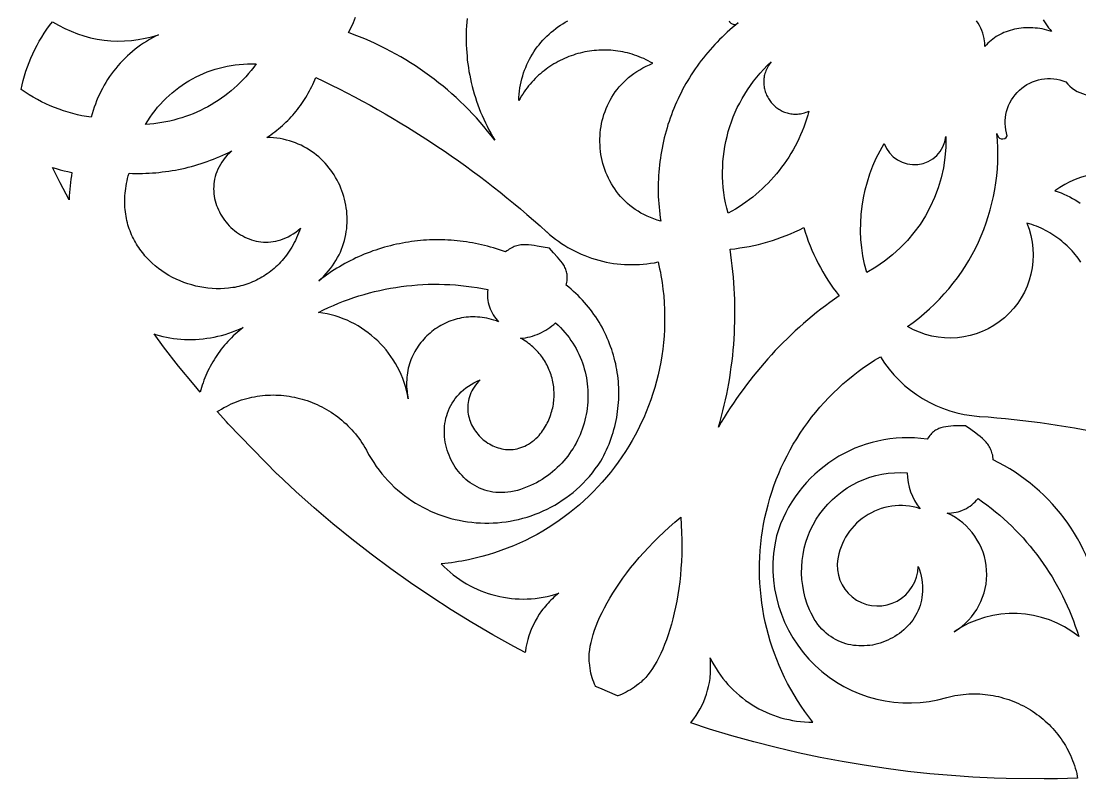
# Model space of a CAD drawing. Extents: x -660 to 660, y -460 to 460.
# Drawn here: x -334 to -203.8, y -135 to -41.8 of the extents above; entities that cross this region are included whole.
import ezdxf

# ---------------------------------------------------------------- set-up
doc = ezdxf.new("R2010")
doc.units = 0
doc.layers.add('LAYER_1', color=18, linetype='CONTINUOUS')

msp = doc.modelspace()

# ---------------------------------------------------------------- linework, layer by layer
at = {"layer": 'LAYER_1'}
for points in [[(-279.21, -41.46), (-279.25, -41.93), (-279.28, -42.39), (-279.31, -42.86), (-279.32, -43.32), (-279.32, -43.79), (-279.32, -44.25), (-279.31, -44.72), (-279.29, -45.19), (-279.25, -45.65), (-279.21, -46.12), (-279.17, -46.59), (-279.11, -47.05), (-279.04, -47.51), (-278.97, -47.98), (-278.88, -48.44), (-278.79, -48.9), (-278.69, -49.36), (-278.57, -49.82), (-278.45, -50.28), (-278.32, -50.73), (-278.18, -51.18), (-278.04, -51.64), (-277.88, -52.09), (-277.71, -52.53), (-277.54, -52.98), (-277.35, -53.42), (-277.16, -53.86), (-276.95, -54.3), (-276.74, -54.73), (-276.52, -55.16), (-276.29, -55.59), (-276.05, -56.01), (-275.8, -56.44), (-276.23, -55.87), (-276.68, -55.32), (-277.13, -54.77), (-277.59, -54.23), (-278.06, -53.7), (-278.55, -53.18), (-279.03, -52.67), (-279.53, -52.17), (-280.04, -51.68), (-280.56, -51.2), (-281.08, -50.73), (-281.61, -50.26), (-282.15, -49.81), (-282.7, -49.37), (-283.26, -48.94), (-283.82, -48.51), (-284.39, -48.1), (-284.97, -47.7), (-285.56, -47.31), (-286.15, -46.92), (-286.75, -46.55), (-287.35, -46.19), (-287.97, -45.85), (-288.59, -45.51), (-289.21, -45.18), (-289.85, -44.86), (-290.49, -44.56), (-291.13, -44.27), (-291.78, -43.98), (-292.44, -43.71), (-293.1, -43.46), (-293.77, -43.21), (-293.47, -42.59), (-293.19, -41.96), (-292.91, -41.32)], [(-208.33, -41.64), (-208.18, -41.88), (-208.02, -42.12), (-207.86, -42.36), (-207.68, -42.6), (-207.5, -42.83), (-207.31, -43.07), (-207.6, -42.98), (-207.89, -42.89), (-208.18, -42.82), (-208.47, -42.76), (-208.76, -42.71), (-209.05, -42.67), (-209.34, -42.64), (-209.63, -42.61), (-209.91, -42.6), (-210.2, -42.6), (-210.48, -42.61), (-210.77, -42.63), (-211.05, -42.65), (-211.32, -42.69), (-211.6, -42.74), (-211.87, -42.79), (-212.13, -42.86), (-212.4, -42.93), (-212.66, -43.01), (-212.91, -43.11), (-213.16, -43.21), (-213.4, -43.32), (-213.64, -43.44), (-213.88, -43.57), (-214.11, -43.7), (-214.33, -43.85), (-214.54, -44), (-214.75, -44.17), (-214.95, -44.34), (-215.15, -44.52), (-215.33, -44.71), (-215.51, -44.91), (-215.51, -44.74), (-215.51, -44.57), (-215.53, -44.41), (-215.54, -44.24), (-215.59, -43.92), (-215.67, -43.59), (-215.76, -43.28), (-215.88, -42.96), (-216.01, -42.65), (-216.17, -42.35), (-216.34, -42.05), (-216.53, -41.76)], [(-246.95, -41.76), (-246.91, -41.86), (-246.84, -41.95), (-246.77, -42.03), (-246.69, -42.09), (-246.59, -42.14), (-246.49, -42.18), (-246.39, -42.2), (-246.28, -42.2), (-246.17, -42.19), (-246.07, -42.15), (-245.96, -42.1), (-245.86, -42.02), (-246.2, -42.3), (-246.54, -42.58), (-246.87, -42.86), (-247.2, -43.15), (-247.51, -43.45), (-247.83, -43.75), (-248.14, -44.05), (-248.44, -44.36), (-248.74, -44.67), (-249.03, -44.99), (-249.31, -45.31), (-249.59, -45.64), (-249.87, -45.97), (-250.13, -46.3), (-250.4, -46.64), (-250.65, -46.98), (-250.9, -47.33), (-251.15, -47.68), (-251.38, -48.03), (-251.62, -48.39), (-251.84, -48.75), (-252.06, -49.11), (-252.28, -49.48), (-252.48, -49.85), (-252.69, -50.22), (-252.88, -50.6), (-253.07, -50.98), (-253.25, -51.36), (-253.43, -51.75), (-253.6, -52.14), (-253.76, -52.53), (-253.92, -52.92), (-254.07, -53.32), (-254.22, -53.72), (-254.35, -54.12), (-254.49, -54.52), (-254.61, -54.93), (-254.73, -55.33), (-254.84, -55.74), (-254.95, -56.16), (-255.04, -56.57), (-255.14, -56.98), (-255.22, -57.4), (-255.3, -57.82), (-255.37, -58.24), (-255.43, -58.66), (-255.49, -59.08), (-255.54, -59.51), (-255.58, -59.93), (-255.62, -60.36), (-255.65, -60.79), (-255.67, -61.22), (-255.69, -61.65), (-255.7, -62.08), (-255.7, -62.51), (-255.69, -62.94), (-255.68, -63.37), (-255.66, -63.8), (-255.63, -64.24), (-255.59, -64.67), (-255.55, -65.1), (-255.5, -65.54), (-255.44, -65.97), (-255.38, -66.4), (-255.82, -66.27), (-256.24, -66.12), (-256.65, -65.96), (-257.05, -65.79), (-257.44, -65.6), (-257.81, -65.4), (-258.17, -65.18), (-258.51, -64.95), (-258.85, -64.72), (-259.17, -64.47), (-259.47, -64.21), (-259.77, -63.93), (-260.05, -63.65), (-260.32, -63.36), (-260.57, -63.06), (-260.81, -62.76), (-261.04, -62.44), (-261.25, -62.12), (-261.45, -61.79), (-261.64, -61.45), (-261.82, -61.1), (-261.98, -60.76), (-262.13, -60.4), (-262.26, -60.04), (-262.38, -59.68), (-262.49, -59.31), (-262.58, -58.94), (-262.66, -58.56), (-262.73, -58.19), (-262.78, -57.81), (-262.82, -57.43), (-262.85, -57.05), (-262.86, -56.66), (-262.86, -56.28), (-262.85, -55.9), (-262.82, -55.52), (-262.77, -55.14), (-262.72, -54.76), (-262.65, -54.38), (-262.57, -54.01), (-262.47, -53.64), (-262.36, -53.27), (-262.23, -52.91), (-262.09, -52.55), (-261.94, -52.19), (-261.77, -51.84), (-261.59, -51.5), (-261.4, -51.16), (-261.19, -50.83), (-260.97, -50.51), (-260.73, -50.19), (-260.48, -49.88), (-260.21, -49.59), (-259.93, -49.29), (-259.64, -49.01), (-259.33, -48.74), (-259.01, -48.48), (-258.67, -48.23), (-258.32, -47.99), (-257.96, -47.77), (-257.58, -47.55), (-257.19, -47.35), (-256.78, -47.16), (-256.36, -46.98), (-256.63, -46.83), (-256.91, -46.68), (-257.19, -46.54), (-257.47, -46.41), (-257.75, -46.29), (-258.03, -46.17), (-258.32, -46.06), (-258.6, -45.96), (-258.89, -45.87), (-259.18, -45.79), (-259.47, -45.71), (-259.76, -45.64), (-260.05, -45.58), (-260.35, -45.52), (-260.64, -45.48), (-260.93, -45.44), (-261.23, -45.41), (-261.52, -45.38), (-261.81, -45.36), (-262.11, -45.35), (-262.4, -45.35), (-262.69, -45.36), (-262.99, -45.37), (-263.28, -45.39), (-263.57, -45.41), (-263.86, -45.45), (-264.15, -45.49), (-264.43, -45.53), (-264.72, -45.59), (-265.01, -45.65), (-265.29, -45.72), (-265.57, -45.79), (-265.85, -45.87), (-266.13, -45.96), (-266.4, -46.05), (-266.68, -46.16), (-266.95, -46.26), (-267.22, -46.38), (-267.48, -46.5), (-267.74, -46.63), (-268, -46.76), (-268.26, -46.91), (-268.51, -47.05), (-268.76, -47.21), (-269.01, -47.37), (-269.25, -47.53), (-269.49, -47.71), (-269.72, -47.89), (-269.96, -48.07), (-270.18, -48.26), (-270.4, -48.46), (-270.62, -48.66), (-270.84, -48.87), (-271.04, -49.09), (-271.25, -49.31), (-271.45, -49.54), (-271.64, -49.77), (-271.83, -50.01), (-272.01, -50.26), (-272.19, -50.51), (-272.36, -50.77), (-272.53, -51.03), (-272.69, -51.3), (-272.84, -51.57), (-272.82, -51.17), (-272.79, -50.78), (-272.75, -50.39), (-272.7, -50.01), (-272.63, -49.63), (-272.55, -49.26), (-272.46, -48.89), (-272.36, -48.53), (-272.25, -48.17), (-272.12, -47.82), (-271.99, -47.48), (-271.85, -47.14), (-271.69, -46.81), (-271.52, -46.49), (-271.35, -46.17), (-271.17, -45.86), (-270.97, -45.56), (-270.77, -45.26), (-270.56, -44.97), (-270.34, -44.69), (-270.11, -44.41), (-269.87, -44.14), (-269.63, -43.88), (-269.38, -43.63), (-269.12, -43.39), (-268.85, -43.15), (-268.58, -42.93), (-268.3, -42.71), (-268.02, -42.5), (-267.72, -42.3), (-267.43, -42.11), (-267.12, -41.92), (-266.81, -41.75)]]:
    msp.add_lwpolyline(points, dxfattribs=at)
for points in [[(-330.19, -41.86, 0.224974), (-317.15, -43.46), (-317.54, -43.65), (-317.91, -43.85), (-318.28, -44.06), (-318.65, -44.28), (-319.01, -44.51), (-319.36, -44.75), (-319.7, -45), (-320.03, -45.25), (-320.36, -45.52), (-320.68, -45.8), (-320.99, -46.08), (-321.29, -46.37), (-321.59, -46.67), (-321.88, -46.98), (-322.15, -47.29), (-322.42, -47.61), (-322.68, -47.94), (-322.94, -48.28), (-323.18, -48.62), (-323.41, -48.97), (-323.63, -49.33), (-323.85, -49.69), (-324.05, -50.06), (-324.24, -50.43), (-324.43, -50.81), (-324.6, -51.2), (-324.77, -51.59), (-324.92, -51.99), (-325.06, -52.39), (-325.19, -52.8), (-325.31, -53.21), (-325.42, -53.62), (-326, -53.53), (-326.57, -53.43), (-327.14, -53.3), (-327.71, -53.16), (-328.27, -53), (-328.83, -52.83), (-329.38, -52.63), (-329.93, -52.43), (-330.47, -52.2), (-331.01, -51.96), (-331.54, -51.71), (-332.06, -51.44), (-332.57, -51.15), (-333.07, -50.85), (-333.56, -50.54), (-334.05, -50.21, -0.118726)], [(-220.3, -56, -0.281952), (-230.05, -72.71, -0.207503), (-227.88, -56.84, 0.794747)], [(-237.62, -67.76), (-237.43, -68.32), (-237.23, -68.88), (-237.01, -69.43), (-236.78, -69.98), (-236.53, -70.52), (-236.28, -71.06), (-236.01, -71.59), (-235.73, -72.11), (-235.44, -72.63), (-235.14, -73.14), (-234.82, -73.64), (-234.5, -74.14), (-234.16, -74.63), (-233.81, -75.11), (-233.45, -75.58, 0.11065), (-248.28, -91.73), (-248.09, -91.06), (-247.91, -90.39), (-247.73, -89.72), (-247.57, -89.05), (-247.42, -88.38), (-247.27, -87.7), (-247.14, -87.03), (-247.02, -86.35), (-246.9, -85.67), (-246.79, -84.98), (-246.7, -84.3), (-246.61, -83.62), (-246.53, -82.93), (-246.47, -82.25), (-246.41, -81.56), (-246.36, -80.87), (-246.32, -80.18), (-246.29, -79.49), (-246.27, -78.8), (-246.26, -78.11), (-246.26, -77.42), (-246.26, -76.73), (-246.28, -76.04), (-246.31, -75.35), (-246.34, -74.67), (-246.39, -73.98), (-246.44, -73.29), (-246.51, -72.6), (-246.58, -71.91), (-246.66, -71.22), (-246.75, -70.54), (-246.85, -69.85), (-246.26, -69.79), (-245.67, -69.7), (-245.09, -69.61), (-244.51, -69.5), (-243.92, -69.38), (-243.35, -69.25), (-242.77, -69.1), (-242.2, -68.94), (-241.64, -68.76), (-241.08, -68.58), (-240.52, -68.38), (-239.96, -68.17), (-239.42, -67.94), (-238.87, -67.7), (-238.33, -67.45), (-237.8, -67.19)], [(-237.07, -114.23, -0.562024), (-225.07, -97.35, 0.166667), (-223.48, -101.77, 0.487168), (-233.67, -108.63, 1), (-223.71, -108.88), (-223.57, -109.29), (-223.45, -109.69), (-223.35, -110.09), (-223.27, -110.48), (-223.22, -110.86), (-223.19, -111.24), (-223.17, -111.61), (-223.18, -111.97), (-223.21, -112.33), (-223.25, -112.68), (-223.31, -113.02), (-223.39, -113.36), (-223.49, -113.68), (-223.6, -114), (-223.73, -114.31), (-223.88, -114.62), (-224.04, -114.91), (-224.21, -115.19), (-224.39, -115.47), (-224.59, -115.73), (-224.8, -115.99), (-225.03, -116.23), (-225.26, -116.47), (-225.5, -116.69), (-225.76, -116.91), (-226.02, -117.11), (-226.29, -117.3), (-226.57, -117.48), (-226.86, -117.65), (-227.15, -117.8), (-227.45, -117.95), (-227.76, -118.08), (-228.07, -118.2), (-228.38, -118.3), (-228.7, -118.39), (-229.03, -118.47), (-229.35, -118.54), (-229.68, -118.59), (-230.01, -118.62), (-230.34, -118.65), (-230.67, -118.65), (-231, -118.65), (-231.33, -118.62), (-231.66, -118.59), (-231.99, -118.53), (-232.31, -118.46), (-232.63, -118.38), (-232.95, -118.28), (-233.27, -118.16), (-233.57, -118.02), (-233.88, -117.87), (-234.18, -117.7), (-234.47, -117.51), (-234.75, -117.31), (-235.03, -117.09), (-235.29, -116.85), (-235.55, -116.59), (-235.8, -116.31), (-236.04, -116.01), (-236.27, -115.69), (-236.49, -115.36), (-236.69, -115), (-236.89, -114.62)], [(-215.8, -100.91), (-215.26, -101.31), (-214.73, -101.72), (-214.21, -102.15), (-213.69, -102.58), (-213.19, -103.02), (-212.7, -103.47), (-212.21, -103.93), (-211.74, -104.4), (-211.28, -104.88), (-210.82, -105.37), (-210.38, -105.87), (-209.95, -106.38), (-209.53, -106.9), (-209.12, -107.42), (-208.72, -107.96), (-208.34, -108.5), (-207.96, -109.05), (-207.6, -109.61), (-207.24, -110.17), (-206.9, -110.75), (-206.57, -111.33), (-206.26, -111.91), (-205.95, -112.51), (-205.66, -113.11), (-205.38, -113.72), (-205.11, -114.33), (-204.86, -114.95), (-204.62, -115.58), (-204.39, -116.21), (-204.17, -116.85), (-203.97, -117.49, 0.329739), (-219.29, -116.9, 0.606751), (-220.15, -102.32), (-219.88, -102.31), (-219.6, -102.29), (-219.33, -102.25), (-219.06, -102.2), (-218.8, -102.14), (-218.54, -102.06), (-218.28, -101.96), (-218.04, -101.85), (-217.79, -101.73), (-217.56, -101.59), (-217.33, -101.45), (-217.12, -101.28), (-216.91, -101.11), (-216.71, -100.93), (-216.53, -100.73), (-216.35, -100.52)]]:
    msp.add_lwpolyline(points, format="xyb", close=True, dxfattribs=at)
for points in [[(-203.71, -71.45), (-203.87, -71.21), (-204.04, -70.97), (-204.22, -70.74), (-204.4, -70.51), (-204.59, -70.29), (-204.78, -70.07), (-204.98, -69.86), (-205.19, -69.65), (-205.4, -69.44), (-205.62, -69.24), (-205.84, -69.05), (-206.06, -68.86), (-206.29, -68.67), (-206.53, -68.49), (-206.77, -68.32), (-207.02, -68.15), (-207.27, -67.99), (-207.53, -67.84), (-207.79, -67.69), (-208.06, -67.54), (-208.33, -67.4), (-208.6, -67.27), (-208.88, -67.15), (-209.16, -67.03), (-209.45, -66.92), (-209.75, -66.82), (-210.04, -66.72), (-210.34, -66.63, -0.719328), (-225.03, -79.36, 0.270929), (-214.03, -55.62, 0.777705), (-212.76, -55.92, -0.636132), (-205.54, -49.26, 0.862472), (-198.46, -45.49, -0.153049)], [(-189.6, -70.02, 0.578149), (-206.89, -62.66), (-206.51, -62.79), (-206.14, -62.93), (-205.78, -63.08), (-205.42, -63.24), (-205.08, -63.41), (-204.74, -63.6), (-204.41, -63.79), (-204.09, -63.99), (-203.78, -64.2)], [(-201.13, -114.8, 0.260478), (-214.48, -95.78), (-214.5, -95.58), (-214.52, -95.39), (-214.55, -95.2), (-214.6, -95.03), (-214.64, -94.86), (-214.7, -94.69), (-214.76, -94.54), (-214.83, -94.39), (-214.9, -94.24), (-214.98, -94.1), (-215.07, -93.96), (-215.16, -93.83), (-215.26, -93.71), (-215.36, -93.58), (-215.58, -93.35), (-215.82, -93.12), (-216.08, -92.9), (-216.36, -92.69), (-216.64, -92.47), (-217.25, -92.04), (-217.89, -91.57), (-218.65, -91.58), (-219.01, -91.58), (-219.36, -91.59), (-219.69, -91.61), (-220.01, -91.64), (-220.32, -91.68), (-220.62, -91.74), (-220.76, -91.77), (-220.91, -91.82), (-221.05, -91.87), (-221.18, -91.92), (-221.31, -91.98), (-221.45, -92.05), (-221.57, -92.13), (-221.7, -92.21), (-221.82, -92.31), (-221.94, -92.41), (-222.06, -92.52), (-222.17, -92.64), (-222.29, -92.77), (-222.4, -92.91), (-222.5, -93.06), (-222.61, -93.22, 0.373134), (-241.14, -105.12, 0.574165), (-220.21, -125), (-219.87, -124.91), (-219.53, -124.83), (-219.19, -124.77), (-218.85, -124.71), (-218.51, -124.66), (-218.17, -124.62), (-217.83, -124.59), (-217.49, -124.56), (-217.15, -124.55), (-216.82, -124.55), (-216.48, -124.55), (-216.15, -124.56), (-215.81, -124.59), (-215.48, -124.62), (-215.15, -124.65), (-214.82, -124.7), (-214.49, -124.76), (-214.17, -124.82), (-213.85, -124.89), (-213.53, -124.97), (-213.21, -125.06), (-212.89, -125.15), (-212.58, -125.26), (-212.27, -125.37), (-211.97, -125.49), (-211.66, -125.61), (-211.36, -125.75), (-211.07, -125.89), (-210.78, -126.03), (-210.49, -126.19), (-210.2, -126.35), (-209.92, -126.52), (-209.65, -126.69), (-209.38, -126.88), (-209.11, -127.07), (-208.85, -127.26), (-208.59, -127.46), (-208.34, -127.67), (-208.09, -127.89), (-207.85, -128.11), (-207.62, -128.33), (-207.39, -128.57), (-207.16, -128.81), (-206.94, -129.05), (-206.73, -129.3), (-206.53, -129.56), (-206.33, -129.82), (-206.14, -130.09), (-205.95, -130.36), (-205.77, -130.64), (-205.6, -130.92), (-205.43, -131.21), (-205.28, -131.5), (-205.13, -131.8), (-204.98, -132.11), (-204.85, -132.41), (-204.72, -132.73), (-204.61, -133.05), (-204.5, -133.37), (-204.39, -133.69), (-204.3, -134.03), (-204.22, -134.36), (-204.14, -134.7), (-204.1, -134.91), (-206.57, -134.99), (-208.2, -135), (-212.88, -134.95), (-214.36, -134.91), (-216.99, -134.78), (-219.63, -134.6), (-222.29, -134.37), (-224.97, -134.08), (-227.65, -133.74), (-230.35, -133.34), (-233.05, -132.88), (-235.76, -132.36), (-238.48, -131.79), (-241.2, -131.15), (-243.93, -130.46), (-246.65, -129.7), (-249.37, -128.88), (-251.69, -128.13), (-251.59, -128.01), (-251.29, -127.62), (-251.02, -127.22), (-250.76, -126.81), (-250.52, -126.38), (-250.3, -125.95), (-250.09, -125.5), (-249.91, -125.04), (-249.75, -124.58), (-249.61, -124.11), (-249.49, -123.63), (-249.4, -123.14), (-249.36, -122.89), (-249.32, -122.64), (-249.29, -122.4), (-249.27, -122.14), (-249.25, -121.89), (-249.24, -121.64), (-249.24, -121.39), (-249.24, -121.13), (-249.25, -120.87), (-249.26, -120.62), (-249.28, -120.36), (-249.3, -120.1), (-249.08, -120.55), (-248.84, -120.99), (-248.58, -121.42), (-248.31, -121.84), (-248.03, -122.24), (-247.74, -122.64), (-247.43, -123.02), (-247.11, -123.39), (-246.77, -123.75), (-246.43, -124.09), (-246.07, -124.43), (-245.71, -124.75), (-245.33, -125.05), (-244.94, -125.35), (-244.54, -125.63), (-244.14, -125.89), (-243.72, -126.14), (-243.3, -126.38), (-242.87, -126.6), (-242.42, -126.81), (-241.98, -127), (-241.52, -127.18), (-241.06, -127.34), (-240.59, -127.48), (-240.12, -127.61), (-239.64, -127.72), (-239.16, -127.82), (-238.67, -127.9), (-238.18, -127.96), (-237.68, -128), (-237.18, -128.03), (-236.68, -128.03, -0.453995), (-228.37, -83.08, 0.240725), (-216.2, -90.41), (-216.19, -90.41, -0.074077), (-182.84, -97.77)]]:
    msp.add_lwpolyline(points, format="xyb", dxfattribs=at)
for points in [[(-241.92, -46.96), (-242.03, -47.12), (-242.13, -47.27), (-242.22, -47.43), (-242.3, -47.58), (-242.38, -47.74), (-242.45, -47.9), (-242.51, -48.06), (-242.56, -48.22), (-242.6, -48.38), (-242.64, -48.54), (-242.67, -48.71), (-242.69, -48.87), (-242.71, -49.03), (-242.71, -49.19), (-242.71, -49.35), (-242.71, -49.51), (-242.69, -49.67), (-242.67, -49.82), (-242.65, -49.98), (-242.61, -50.13), (-242.58, -50.29), (-242.53, -50.44), (-242.48, -50.59), (-242.42, -50.73), (-242.36, -50.88), (-242.29, -51.02), (-242.22, -51.16), (-242.14, -51.29), (-242.06, -51.43), (-241.97, -51.55), (-241.88, -51.68), (-241.78, -51.8), (-241.68, -51.92), (-241.57, -52.04), (-241.46, -52.15), (-241.35, -52.25), (-241.23, -52.36), (-241.1, -52.45), (-240.98, -52.55), (-240.85, -52.63), (-240.71, -52.72), (-240.57, -52.79), (-240.43, -52.86), (-240.29, -52.93), (-240.14, -52.99), (-239.99, -53.04), (-239.84, -53.09), (-239.69, -53.13), (-239.53, -53.17), (-239.37, -53.19), (-239.21, -53.21), (-239.05, -53.23), (-238.88, -53.23), (-238.71, -53.23), (-238.55, -53.22), (-238.38, -53.21), (-238.2, -53.18), (-238.03, -53.15), (-237.86, -53.11), (-237.68, -53.06), (-237.51, -53), (-237.33, -52.94), (-237.16, -52.86), (-237.3, -53.36), (-237.45, -53.86), (-237.62, -54.35), (-237.79, -54.84), (-237.98, -55.32), (-238.19, -55.79), (-238.4, -56.26), (-238.62, -56.72), (-238.86, -57.18), (-239.11, -57.63), (-239.37, -58.07), (-239.64, -58.51), (-239.92, -58.93), (-240.21, -59.35), (-240.51, -59.77), (-240.82, -60.17), (-241.15, -60.57), (-241.48, -60.96), (-241.82, -61.34), (-242.17, -61.71), (-242.54, -62.07), (-242.91, -62.43), (-243.29, -62.77), (-243.68, -63.11), (-244.07, -63.43), (-244.48, -63.75), (-244.9, -64.05), (-245.32, -64.35), (-245.75, -64.63), (-246.19, -64.91), (-246.64, -65.17), (-247.1, -65.42), (-247.26, -64.79), (-247.4, -64.16), (-247.52, -63.52), (-247.62, -62.89), (-247.69, -62.25), (-247.74, -61.62), (-247.77, -60.98), (-247.78, -60.35), (-247.76, -59.71), (-247.73, -59.08), (-247.67, -58.45), (-247.59, -57.83), (-247.49, -57.21), (-247.37, -56.59), (-247.23, -55.98), (-247.07, -55.37), (-246.89, -54.77), (-246.68, -54.17), (-246.46, -53.58), (-246.22, -53), (-245.96, -52.43), (-245.67, -51.87), (-245.37, -51.31), (-245.05, -50.76), (-244.71, -50.23), (-244.35, -49.7), (-243.97, -49.19), (-243.57, -48.69), (-243.16, -48.2), (-242.72, -47.72), (-242.27, -47.26), (-241.8, -46.81)], [(-305.15, -47.05), (-305.45, -47.46), (-305.77, -47.86), (-306.09, -48.25), (-306.42, -48.63), (-306.76, -48.99), (-307.12, -49.35), (-307.48, -49.7), (-307.85, -50.04), (-308.23, -50.36), (-308.61, -50.68), (-309.01, -50.98), (-309.41, -51.27), (-309.82, -51.55), (-310.24, -51.82), (-310.67, -52.08), (-311.1, -52.32), (-311.54, -52.56), (-311.98, -52.78), (-312.44, -52.98), (-312.89, -53.18), (-313.36, -53.36), (-313.83, -53.53), (-314.3, -53.69), (-314.78, -53.83), (-315.26, -53.96), (-315.75, -54.08), (-316.24, -54.18), (-316.73, -54.27), (-317.23, -54.35), (-317.74, -54.41), (-318.24, -54.46), (-318.75, -54.49), (-318.48, -54.05), (-318.19, -53.62), (-317.89, -53.19), (-317.58, -52.79), (-317.26, -52.39), (-316.92, -52), (-316.58, -51.63), (-316.22, -51.27), (-315.85, -50.93), (-315.47, -50.6), (-315.08, -50.28), (-314.67, -49.97), (-314.26, -49.68), (-313.84, -49.4), (-313.42, -49.14), (-312.98, -48.89), (-312.53, -48.66), (-312.08, -48.44), (-311.62, -48.23), (-311.15, -48.04), (-310.68, -47.87), (-310.2, -47.71), (-309.71, -47.57), (-309.22, -47.44), (-308.73, -47.34), (-308.23, -47.24), (-307.72, -47.17), (-307.22, -47.11), (-306.7, -47.07), (-306.19, -47.04), (-305.67, -47.04)], [(-296.85, -49.19), (-295.89, -49.66), (-294.93, -50.14), (-293.98, -50.63), (-293.03, -51.12), (-292.08, -51.63), (-291.14, -52.15), (-290.21, -52.67), (-289.28, -53.2), (-288.36, -53.74), (-287.44, -54.29), (-286.52, -54.85), (-285.61, -55.41), (-284.71, -55.99), (-283.81, -56.57), (-282.92, -57.16), (-282.03, -57.76), (-281.15, -58.37), (-280.27, -58.98), (-279.4, -59.61), (-278.54, -60.24), (-277.68, -60.88), (-276.83, -61.52), (-275.98, -62.18), (-275.14, -62.84), (-274.3, -63.51), (-273.48, -64.19), (-272.65, -64.88), (-271.84, -65.57), (-271.03, -66.28), (-270.22, -66.99), (-269.42, -67.7), (-269.41, -67.71), (-269.06, -68.02), (-268.7, -68.32), (-268.33, -68.6), (-267.96, -68.88), (-267.58, -69.14), (-267.19, -69.39), (-266.79, -69.63), (-266.39, -69.85), (-265.99, -70.07), (-265.57, -70.27), (-265.16, -70.46), (-264.73, -70.64), (-264.31, -70.8), (-263.88, -70.95), (-263.44, -71.09), (-263, -71.21), (-262.56, -71.33), (-262.11, -71.43), (-261.66, -71.51), (-261.21, -71.59), (-260.76, -71.65), (-260.3, -71.69), (-259.85, -71.73), (-259.39, -71.75), (-258.93, -71.75), (-258.47, -71.75), (-258.01, -71.73), (-257.54, -71.69), (-257.08, -71.64), (-256.62, -71.58), (-256.16, -71.51), (-255.7, -71.42), (-255.61, -71.84), (-255.52, -72.25), (-255.43, -72.67), (-255.36, -73.09), (-255.29, -73.51), (-255.22, -73.93), (-255.11, -74.76), (-255.02, -75.6), (-254.96, -76.43), (-254.92, -77.26), (-254.9, -78.08), (-254.9, -78.9), (-254.93, -79.72), (-254.97, -80.53), (-255.04, -81.34), (-255.14, -82.15), (-255.25, -82.95), (-255.38, -83.74), (-255.53, -84.53), (-255.71, -85.31), (-255.9, -86.08), (-256.12, -86.85), (-256.35, -87.61), (-256.61, -88.37), (-256.88, -89.11), (-257.17, -89.85), (-257.48, -90.58), (-257.81, -91.3), (-258.16, -92.01), (-258.52, -92.71), (-258.91, -93.4), (-259.31, -94.07), (-259.73, -94.74), (-260.16, -95.4), (-260.61, -96.05), (-261.08, -96.68), (-261.56, -97.3), (-262.06, -97.91), (-262.58, -98.51), (-263.11, -99.09), (-263.66, -99.66), (-264.22, -100.22), (-264.8, -100.76), (-265.39, -101.29), (-265.99, -101.8), (-266.61, -102.29), (-267.24, -102.78), (-267.89, -103.24), (-268.55, -103.69), (-269.22, -104.12), (-269.9, -104.54), (-270.6, -104.93), (-271.31, -105.31), (-272.03, -105.67), (-272.76, -106.02), (-273.51, -106.34), (-274.26, -106.64), (-275.03, -106.93), (-275.81, -107.2), (-276.59, -107.44), (-277.39, -107.66), (-278.2, -107.87), (-279.02, -108.05), (-279.43, -108.13), (-279.84, -108.21), (-280.26, -108.28), (-280.68, -108.35), (-281.1, -108.41), (-281.52, -108.47), (-281.95, -108.52), (-282.38, -108.56), (-282.02, -108.92), (-281.66, -109.26), (-281.28, -109.59), (-280.9, -109.9), (-280.5, -110.2), (-280.1, -110.48), (-279.69, -110.75), (-279.27, -111.01), (-278.84, -111.24), (-278.4, -111.46), (-277.96, -111.67), (-277.51, -111.86), (-277.06, -112.03), (-276.6, -112.19), (-276.14, -112.34), (-275.67, -112.46), (-275.19, -112.57), (-274.72, -112.66), (-274.24, -112.74), (-273.75, -112.8), (-273.27, -112.84), (-272.78, -112.87), (-272.29, -112.88), (-271.81, -112.87), (-271.32, -112.85), (-270.83, -112.8), (-270.34, -112.74), (-269.85, -112.67), (-269.36, -112.57), (-268.87, -112.46), (-268.39, -112.33), (-267.91, -112.18), (-268.11, -112.34), (-268.31, -112.5), (-268.51, -112.67), (-268.7, -112.85), (-268.88, -113.02), (-269.06, -113.2), (-269.24, -113.39), (-269.41, -113.57), (-269.57, -113.76), (-269.73, -113.96), (-269.89, -114.15), (-270.04, -114.35), (-270.32, -114.76), (-270.59, -115.18), (-270.83, -115.61), (-271.05, -116.04), (-271.26, -116.49), (-271.44, -116.95), (-271.6, -117.41), (-271.74, -117.87), (-271.86, -118.35), (-271.96, -118.83), (-272.03, -119.31), (-272.05, -119.46), (-273.46, -118.72), (-276.05, -117.28), (-278.61, -115.78), (-281.15, -114.21), (-283.67, -112.59), (-286.14, -110.91), (-288.59, -109.17), (-291, -107.38), (-293.38, -105.53), (-295.71, -103.62), (-298.01, -101.66), (-300.26, -99.65), (-302.47, -97.58), (-302.54, -97.51), (-308.57, -91.35), (-308.8, -91.1), (-309.94, -89.83), (-309.71, -89.69), (-309.42, -89.51), (-309.12, -89.34), (-308.81, -89.18), (-308.51, -89.02), (-308.2, -88.88), (-307.89, -88.74), (-307.57, -88.62), (-307.26, -88.5), (-306.94, -88.39), (-306.62, -88.3), (-306.3, -88.21), (-305.98, -88.12), (-305.66, -88.05), (-305.33, -87.99), (-305.01, -87.93), (-304.68, -87.89), (-304.35, -87.85), (-304.03, -87.82), (-303.7, -87.8), (-303.37, -87.79), (-303.04, -87.78), (-302.72, -87.79), (-302.39, -87.8), (-302.06, -87.82), (-301.74, -87.85), (-301.41, -87.89), (-301.09, -87.93), (-300.77, -87.99), (-300.44, -88.05), (-300.13, -88.12), (-299.81, -88.2), (-299.49, -88.28), (-299.18, -88.38), (-298.87, -88.48), (-298.56, -88.58), (-298.25, -88.7), (-297.95, -88.82), (-297.65, -88.96), (-297.35, -89.1), (-297.06, -89.24), (-296.77, -89.4), (-296.48, -89.56), (-296.2, -89.73), (-295.92, -89.9), (-295.64, -90.09), (-295.37, -90.28), (-295.11, -90.47), (-294.84, -90.68), (-294.59, -90.89), (-294.34, -91.11), (-294.09, -91.33), (-293.85, -91.57), (-293.61, -91.81), (-293.38, -92.05), (-293.16, -92.31), (-292.94, -92.57), (-292.73, -92.83), (-292.52, -93.11), (-292.32, -93.39), (-292.13, -93.67), (-291.94, -93.96), (-291.76, -94.26), (-291.59, -94.57), (-291.31, -95.09), (-291.01, -95.6), (-290.69, -96.09), (-290.37, -96.57), (-290.03, -97.03), (-289.67, -97.48), (-289.31, -97.91), (-288.93, -98.32), (-288.55, -98.72), (-288.15, -99.11), (-287.74, -99.47), (-287.32, -99.83), (-286.9, -100.16), (-286.46, -100.48), (-286.01, -100.79), (-285.56, -101.07), (-285.1, -101.35), (-284.63, -101.6), (-284.16, -101.84), (-283.68, -102.07), (-283.19, -102.28), (-282.69, -102.47), (-282.2, -102.65), (-281.69, -102.81), (-281.19, -102.96), (-280.68, -103.08), (-280.16, -103.2), (-279.64, -103.29), (-279.13, -103.37), (-278.6, -103.44), (-278.08, -103.49), (-277.56, -103.52), (-277.03, -103.54), (-276.51, -103.54), (-275.98, -103.52), (-275.46, -103.49), (-274.93, -103.44), (-274.41, -103.37), (-273.89, -103.29), (-273.37, -103.2), (-272.86, -103.08), (-272.34, -102.95), (-271.83, -102.8), (-271.33, -102.64), (-270.83, -102.46), (-270.33, -102.27), (-269.84, -102.05), (-269.36, -101.82), (-268.88, -101.58), (-268.41, -101.32), (-267.95, -101.04), (-267.49, -100.74), (-267.04, -100.43), (-266.6, -100.1), (-266.17, -99.76), (-265.75, -99.4), (-265.33, -99.02), (-264.93, -98.63), (-264.54, -98.21), (-264.16, -97.79), (-263.79, -97.34), (-263.43, -96.88), (-263.09, -96.4), (-262.75, -95.91), (-262.56, -95.56), (-262.38, -95.22), (-262.21, -94.87), (-262.04, -94.52), (-261.89, -94.17), (-261.74, -93.82), (-261.6, -93.46), (-261.47, -93.1), (-261.35, -92.74), (-261.24, -92.38), (-261.13, -92.02), (-261.04, -91.65), (-260.95, -91.29), (-260.87, -90.92), (-260.8, -90.56), (-260.74, -90.19), (-260.68, -89.82), (-260.64, -89.45), (-260.6, -89.08), (-260.57, -88.71), (-260.55, -88.34), (-260.54, -87.97), (-260.53, -87.6), (-260.53, -87.23), (-260.55, -86.86), (-260.56, -86.49), (-260.59, -86.13), (-260.63, -85.76), (-260.67, -85.39), (-260.72, -85.03), (-260.78, -84.66), (-260.85, -84.3), (-260.92, -83.94), (-261.01, -83.58), (-261.1, -83.23), (-261.19, -82.87), (-261.3, -82.52), (-261.41, -82.17), (-261.54, -81.82), (-261.67, -81.47), (-261.8, -81.13), (-261.95, -80.79), (-262.1, -80.45), (-262.26, -80.12), (-262.43, -79.79), (-262.6, -79.46), (-262.78, -79.13), (-262.97, -78.81), (-263.17, -78.5), (-263.38, -78.18), (-263.59, -77.88), (-263.81, -77.57), (-264.03, -77.27), (-264.27, -76.97), (-264.51, -76.68), (-264.76, -76.39), (-265.01, -76.11), (-265.28, -75.84), (-265.55, -75.56), (-265.82, -75.3), (-266.11, -75.04), (-266.4, -74.78), (-266.7, -74.53), (-267, -74.29), (-266.96, -74.1), (-266.92, -73.92), (-266.9, -73.74), (-266.88, -73.57), (-266.87, -73.4), (-266.88, -73.24), (-266.89, -73.08), (-266.9, -72.93), (-266.93, -72.78), (-266.96, -72.63), (-267, -72.49), (-267.05, -72.35), (-267.11, -72.22), (-267.17, -72.08), (-267.23, -71.95), (-267.31, -71.82), (-267.47, -71.56), (-267.66, -71.31), (-267.86, -71.06), (-268.08, -70.81), (-268.56, -70.29), (-269.08, -69.74), (-269.86, -69.6), (-270.59, -69.46), (-270.94, -69.4), (-271.29, -69.35), (-271.63, -69.32), (-271.96, -69.3), (-272.28, -69.3), (-272.44, -69.31), (-272.6, -69.33), (-272.76, -69.36), (-272.92, -69.39), (-273.07, -69.43), (-273.23, -69.47), (-273.39, -69.53), (-273.54, -69.59), (-273.7, -69.67), (-273.85, -69.75), (-274.01, -69.84), (-274.16, -69.95), (-274.32, -70.06), (-274.48, -70.19), (-274.84, -70.06), (-275.21, -69.93), (-275.57, -69.81), (-275.94, -69.7), (-276.31, -69.59), (-276.68, -69.49), (-277.05, -69.39), (-277.42, -69.3), (-277.79, -69.22), (-278.17, -69.14), (-278.54, -69.07), (-278.92, -69.01), (-279.29, -68.95), (-279.67, -68.9), (-280.04, -68.85), (-280.42, -68.81), (-280.8, -68.77), (-281.17, -68.74), (-281.55, -68.72), (-281.93, -68.71), (-282.3, -68.69), (-282.68, -68.69), (-283.05, -68.69), (-283.43, -68.7), (-283.81, -68.71), (-284.18, -68.73), (-284.56, -68.75), (-284.93, -68.79), (-285.31, -68.82), (-285.68, -68.86), (-286.05, -68.91), (-286.42, -68.97), (-286.79, -69.03), (-287.16, -69.09), (-287.53, -69.17), (-287.9, -69.24), (-288.26, -69.33), (-288.63, -69.42), (-288.99, -69.51), (-289.36, -69.61), (-289.72, -69.72), (-290.08, -69.83), (-290.43, -69.95), (-290.79, -70.07), (-291.14, -70.2), (-291.5, -70.34), (-291.85, -70.48), (-292.2, -70.62), (-292.54, -70.78), (-292.89, -70.93), (-293.23, -71.1), (-293.57, -71.27), (-293.91, -71.44), (-294.24, -71.62), (-294.57, -71.81), (-294.9, -72), (-295.23, -72.2), (-295.56, -72.4), (-295.88, -72.61), (-296.2, -72.82), (-296.51, -73.04), (-296.83, -73.27), (-297.14, -73.5), (-297.45, -73.73), (-297.12, -73.44), (-296.82, -73.15), (-296.53, -72.84), (-296.26, -72.53), (-296, -72.21), (-295.76, -71.89), (-295.53, -71.56), (-295.33, -71.23), (-295.13, -70.89), (-294.95, -70.55), (-294.79, -70.2), (-294.64, -69.85), (-294.51, -69.5), (-294.39, -69.14), (-294.29, -68.78), (-294.2, -68.42), (-294.12, -68.06), (-294.06, -67.69), (-294.01, -67.33), (-293.98, -66.96), (-293.96, -66.6), (-293.95, -66.23), (-293.96, -65.87), (-293.98, -65.5), (-294.01, -65.14), (-294.06, -64.78), (-294.11, -64.42), (-294.19, -64.06), (-294.27, -63.71), (-294.37, -63.36), (-294.47, -63.01), (-294.59, -62.67), (-294.72, -62.33), (-294.87, -61.99), (-295.02, -61.67), (-295.19, -61.34), (-295.37, -61.03), (-295.56, -60.72), (-295.76, -60.41), (-295.97, -60.11), (-296.19, -59.83), (-296.42, -59.54), (-296.66, -59.27), (-296.91, -59.01), (-297.17, -58.75), (-297.45, -58.5), (-297.73, -58.27), (-298.02, -58.04), (-298.32, -57.82), (-298.63, -57.62), (-298.95, -57.42), (-299.28, -57.24), (-299.61, -57.07), (-299.96, -56.91), (-300.31, -56.77), (-300.67, -56.64), (-301.04, -56.52), (-301.42, -56.42), (-301.81, -56.33), (-302.2, -56.25), (-302.6, -56.19), (-303.01, -56.15), (-303.43, -56.12), (-303.85, -56.11), (-303.6, -55.94), (-303.35, -55.77), (-303.1, -55.59), (-302.85, -55.41), (-302.61, -55.22), (-302.38, -55.03), (-302.15, -54.84), (-301.92, -54.64), (-301.7, -54.44), (-301.48, -54.23), (-301.26, -54.02), (-301.05, -53.8), (-300.84, -53.58), (-300.64, -53.36), (-300.44, -53.13), (-300.25, -52.9), (-300.06, -52.66), (-299.88, -52.42), (-299.7, -52.18), (-299.53, -51.93), (-299.36, -51.68), (-299.19, -51.43), (-299.03, -51.17), (-298.88, -50.91), (-298.73, -50.65), (-298.58, -50.38), (-298.44, -50.11), (-298.31, -49.84), (-298.18, -49.57), (-298.05, -49.29), (-297.93, -49.01), (-297.82, -48.72)], [(-308.43, -58.03), (-308.69, -58.3), (-308.94, -58.58), (-309.16, -58.86), (-309.36, -59.15), (-309.55, -59.44), (-309.71, -59.73), (-309.85, -60.02), (-309.98, -60.32), (-310.09, -60.62), (-310.18, -60.92), (-310.25, -61.22), (-310.31, -61.52), (-310.35, -61.82), (-310.37, -62.12), (-310.38, -62.42), (-310.37, -62.72), (-310.35, -63.02), (-310.31, -63.31), (-310.26, -63.6), (-310.19, -63.89), (-310.11, -64.18), (-310.02, -64.46), (-309.91, -64.73), (-309.79, -65.01), (-309.66, -65.27), (-309.52, -65.53), (-309.37, -65.79), (-309.21, -66.04), (-309.03, -66.28), (-308.85, -66.51), (-308.65, -66.74), (-308.45, -66.96), (-308.24, -67.17), (-308.02, -67.37), (-307.79, -67.56), (-307.55, -67.74), (-307.31, -67.91), (-307.06, -68.07), (-306.8, -68.22), (-306.54, -68.35), (-306.27, -68.48), (-306, -68.59), (-305.72, -68.69), (-305.43, -68.77), (-305.15, -68.85), (-304.85, -68.9), (-304.56, -68.94), (-304.26, -68.97), (-303.96, -68.98), (-303.66, -68.98), (-303.35, -68.96), (-303.04, -68.92), (-302.74, -68.86), (-302.43, -68.79), (-302.12, -68.7), (-301.81, -68.59), (-301.5, -68.46), (-301.19, -68.31), (-300.89, -68.14), (-300.58, -67.95), (-300.28, -67.74), (-299.98, -67.5), (-299.68, -67.25), (-299.8, -67.57), (-299.92, -67.88), (-300.05, -68.18), (-300.18, -68.47), (-300.31, -68.76), (-300.46, -69.04), (-300.6, -69.31), (-300.76, -69.58), (-300.91, -69.84), (-301.08, -70.09), (-301.24, -70.33), (-301.41, -70.57), (-301.59, -70.8), (-301.77, -71.02), (-301.95, -71.24), (-302.14, -71.45), (-302.33, -71.65), (-302.52, -71.85), (-302.72, -72.03), (-302.92, -72.22), (-303.13, -72.39), (-303.34, -72.56), (-303.55, -72.72), (-303.77, -72.87), (-303.98, -73.02), (-304.2, -73.17), (-304.43, -73.3), (-304.65, -73.43), (-304.88, -73.55), (-305.11, -73.67), (-305.35, -73.78), (-305.58, -73.88), (-305.82, -73.98), (-306.06, -74.07), (-306.3, -74.15), (-306.54, -74.23), (-306.79, -74.31), (-307.03, -74.37), (-307.28, -74.43), (-307.53, -74.49), (-307.78, -74.54), (-308.03, -74.58), (-308.28, -74.62), (-308.53, -74.65), (-309.04, -74.69), (-309.54, -74.71), (-310.05, -74.71), (-310.56, -74.69), (-311.07, -74.64), (-311.57, -74.58), (-312.08, -74.49), (-312.57, -74.38), (-313.07, -74.25), (-313.56, -74.1), (-314.04, -73.94), (-314.51, -73.75), (-314.98, -73.54), (-315.44, -73.31), (-315.88, -73.07), (-316.32, -72.8), (-316.74, -72.52), (-317.15, -72.22), (-317.55, -71.9), (-317.93, -71.57), (-318.3, -71.21), (-318.48, -71.03), (-318.65, -70.85), (-318.82, -70.66), (-318.98, -70.46), (-319.14, -70.26), (-319.3, -70.06), (-319.45, -69.86), (-319.59, -69.65), (-319.73, -69.43), (-319.87, -69.22), (-320, -69), (-320.12, -68.77), (-320.24, -68.54), (-320.35, -68.31), (-320.46, -68.07), (-320.56, -67.84), (-320.66, -67.59), (-320.75, -67.35), (-320.83, -67.1), (-320.91, -66.85), (-320.98, -66.59), (-321.04, -66.33), (-321.1, -66.07), (-321.15, -65.8), (-321.19, -65.53), (-321.23, -65.26), (-321.26, -64.98), (-321.28, -64.71), (-321.3, -64.42), (-321.31, -64.14), (-321.31, -63.85), (-321.3, -63.56), (-321.28, -63.27), (-321.26, -62.97), (-321.23, -62.68), (-321.19, -62.37), (-321.14, -62.07), (-321.08, -61.76), (-321.02, -61.45), (-320.95, -61.14), (-320.87, -60.83), (-320.77, -60.51), (-320.36, -60.52), (-319.95, -60.53), (-319.55, -60.53), (-319.14, -60.53), (-318.73, -60.51), (-318.32, -60.49), (-317.91, -60.47), (-317.5, -60.44), (-317.1, -60.4), (-316.69, -60.35), (-316.29, -60.3), (-315.89, -60.24), (-315.48, -60.18), (-315.08, -60.11), (-314.68, -60.03), (-314.28, -59.95), (-313.89, -59.86), (-313.49, -59.76), (-313.1, -59.66), (-312.7, -59.55), (-312.31, -59.44), (-311.92, -59.32), (-311.54, -59.19), (-311.15, -59.05), (-310.77, -58.91), (-310.38, -58.77), (-310.01, -58.62), (-309.63, -58.46), (-309.25, -58.29), (-308.88, -58.12), (-308.51, -57.95), (-308.14, -57.76)], [(-329.74, -59.94), (-329.25, -60.07), (-328.77, -60.19), (-328.29, -60.3), (-327.8, -60.41), (-327.87, -60.82), (-327.93, -61.23), (-327.99, -61.64), (-328.04, -62.06), (-328.08, -62.47), (-328.11, -62.88), (-328.13, -63.3), (-328.14, -63.71), (-328.15, -63.79), (-329.26, -61.68), (-330.2, -59.8)], [(-282.65, -74.16), (-281.98, -74.18), (-281.31, -74.21), (-280.64, -74.25), (-279.98, -74.31), (-279.31, -74.38), (-278.64, -74.46), (-277.98, -74.56), (-277.32, -74.68), (-276.65, -74.81), (-276.68, -75.08), (-276.7, -75.34), (-276.69, -75.61), (-276.67, -75.88), (-276.64, -76.15), (-276.59, -76.42), (-276.53, -76.68), (-276.45, -76.94), (-276.35, -77.2), (-276.25, -77.45), (-276.12, -77.69), (-275.99, -77.93), (-275.84, -78.16), (-275.68, -78.38), (-275.5, -78.59), (-275.32, -78.79), (-275.6, -78.68), (-275.89, -78.58), (-276.18, -78.49), (-276.47, -78.41), (-276.76, -78.35), (-277.05, -78.29), (-277.34, -78.25), (-277.63, -78.21), (-277.91, -78.19), (-278.2, -78.18), (-278.48, -78.17), (-278.76, -78.18), (-279.04, -78.2), (-279.32, -78.22), (-279.59, -78.26), (-279.87, -78.3), (-280.14, -78.36), (-280.4, -78.42), (-280.67, -78.49), (-280.93, -78.57), (-281.19, -78.66), (-281.44, -78.76), (-281.69, -78.87), (-281.94, -78.98), (-282.18, -79.1), (-282.42, -79.23), (-282.65, -79.37), (-282.88, -79.51), (-283.11, -79.66), (-283.33, -79.82), (-283.54, -79.99), (-283.75, -80.16), (-283.95, -80.34), (-284.15, -80.52), (-284.34, -80.71), (-284.52, -80.91), (-284.7, -81.11), (-284.87, -81.32), (-285.04, -81.54), (-285.2, -81.76), (-285.35, -81.98), (-285.49, -82.22), (-285.63, -82.45), (-285.76, -82.69), (-285.88, -82.94), (-285.99, -83.19), (-286.1, -83.44), (-286.19, -83.7), (-286.28, -83.96), (-286.36, -84.23), (-286.43, -84.5), (-286.49, -84.77), (-286.54, -85.05), (-286.58, -85.33), (-286.61, -85.61), (-286.63, -85.9), (-286.65, -86.19), (-286.65, -86.48), (-286.64, -86.77), (-286.62, -87.07), (-286.59, -87.37), (-286.55, -87.67), (-286.54, -87.69), (-286.65, -87.24), (-286.79, -86.74), (-286.94, -86.24), (-287.12, -85.75), (-287.32, -85.28), (-287.53, -84.81), (-287.76, -84.35), (-288.01, -83.91), (-288.28, -83.47), (-288.56, -83.05), (-288.85, -82.64), (-289.17, -82.24), (-289.5, -81.86), (-289.84, -81.48), (-290.19, -81.13), (-290.57, -80.78), (-290.95, -80.45), (-291.35, -80.14), (-291.76, -79.84), (-292.18, -79.56), (-292.61, -79.29), (-293.05, -79.04), (-293.51, -78.81), (-293.97, -78.59), (-294.44, -78.4), (-294.93, -78.22), (-295.42, -78.06), (-295.92, -77.92), (-296.43, -77.8), (-296.95, -77.7), (-297.47, -77.62), (-296.87, -77.32), (-296.26, -77.03), (-295.64, -76.76), (-295.02, -76.5), (-294.4, -76.26), (-293.77, -76.02), (-293.14, -75.81), (-292.5, -75.6), (-291.86, -75.41), (-291.22, -75.23), (-290.57, -75.07), (-289.92, -74.91), (-289.27, -74.78), (-288.62, -74.65), (-287.96, -74.54), (-287.3, -74.45), (-286.64, -74.37), (-285.98, -74.3), (-285.31, -74.24), (-284.65, -74.2), (-283.98, -74.17), (-283.32, -74.16)], [(-268.01, -79.19), (-267.72, -79.48), (-267.43, -79.79), (-267.16, -80.1), (-266.9, -80.41), (-266.66, -80.73), (-266.43, -81.06), (-266.2, -81.39), (-266, -81.73), (-265.8, -82.07), (-265.62, -82.42), (-265.45, -82.77), (-265.29, -83.12), (-265.14, -83.48), (-265.01, -83.84), (-264.89, -84.2), (-264.78, -84.57), (-264.68, -84.94), (-264.6, -85.31), (-264.52, -85.68), (-264.46, -86.05), (-264.41, -86.43), (-264.37, -86.8), (-264.34, -87.18), (-264.33, -87.55), (-264.33, -87.93), (-264.33, -88.3), (-264.35, -88.68), (-264.38, -89.05), (-264.42, -89.43), (-264.48, -89.8), (-264.54, -90.17), (-264.62, -90.53), (-264.71, -90.9), (-264.8, -91.26), (-264.91, -91.62), (-265.03, -91.97), (-265.16, -92.33), (-265.3, -92.68), (-265.46, -93.02), (-265.62, -93.36), (-265.79, -93.69), (-265.98, -94.02), (-266.17, -94.35), (-266.38, -94.67), (-266.59, -94.98), (-266.82, -95.29), (-267.06, -95.59), (-267.3, -95.88), (-267.56, -96.16), (-267.83, -96.44), (-268.1, -96.71), (-268.39, -96.98), (-268.69, -97.23), (-269, -97.48), (-269.31, -97.71), (-269.64, -97.94), (-269.98, -98.16), (-270.32, -98.37), (-270.68, -98.57), (-271.04, -98.76), (-271.42, -98.93), (-271.8, -99.1), (-272.2, -99.25), (-272.61, -99.4), (-273.01, -99.52), (-273.41, -99.62), (-273.81, -99.69), (-274.19, -99.75), (-274.57, -99.78), (-274.95, -99.79), (-275.31, -99.79), (-275.67, -99.76), (-276.03, -99.72), (-276.37, -99.65), (-276.71, -99.57), (-277.03, -99.48), (-277.35, -99.36), (-277.67, -99.23), (-277.97, -99.09), (-278.26, -98.93), (-278.55, -98.76), (-278.82, -98.57), (-279.09, -98.37), (-279.34, -98.16), (-279.59, -97.94), (-279.82, -97.7), (-280.04, -97.46), (-280.26, -97.2), (-280.46, -96.94), (-280.65, -96.67), (-280.83, -96.39), (-280.99, -96.1), (-281.15, -95.81), (-281.29, -95.51), (-281.42, -95.2), (-281.54, -94.89), (-281.64, -94.57), (-281.73, -94.25), (-281.81, -93.93), (-281.88, -93.6), (-281.93, -93.27), (-281.96, -92.94), (-281.98, -92.61), (-281.99, -92.28), (-281.98, -91.95), (-281.96, -91.62), (-281.92, -91.29), (-281.87, -90.97), (-281.8, -90.64), (-281.71, -90.32), (-281.61, -90), (-281.49, -89.69), (-281.36, -89.38), (-281.21, -89.08), (-281.04, -88.78), (-280.85, -88.49), (-280.65, -88.21), (-280.43, -87.93), (-280.19, -87.67), (-279.93, -87.41), (-279.65, -87.16), (-279.36, -86.92), (-279.04, -86.7), (-278.71, -86.48), (-278.36, -86.28), (-277.98, -86.09), (-277.59, -85.91), (-277.8, -86.13), (-278, -86.36), (-278.17, -86.59), (-278.33, -86.82), (-278.48, -87.05), (-278.61, -87.29), (-278.72, -87.52), (-278.82, -87.76), (-278.91, -88), (-278.98, -88.24), (-279.03, -88.48), (-279.08, -88.72), (-279.1, -88.95), (-279.12, -89.19), (-279.12, -89.43), (-279.12, -89.66), (-279.09, -89.9), (-279.06, -90.13), (-279.02, -90.36), (-278.96, -90.58), (-278.9, -90.8), (-278.82, -91.02), (-278.74, -91.24), (-278.64, -91.45), (-278.53, -91.66), (-278.42, -91.86), (-278.3, -92.06), (-278.16, -92.25), (-278.02, -92.44), (-277.88, -92.62), (-277.72, -92.79), (-277.56, -92.96), (-277.39, -93.12), (-277.21, -93.28), (-277.03, -93.42), (-276.84, -93.56), (-276.65, -93.69), (-276.45, -93.81), (-276.25, -93.92), (-276.04, -94.03), (-275.83, -94.12), (-275.61, -94.21), (-275.39, -94.28), (-275.17, -94.34), (-274.94, -94.4), (-274.71, -94.44), (-274.48, -94.47), (-274.25, -94.49), (-274.01, -94.49), (-273.78, -94.49), (-273.54, -94.47), (-273.3, -94.44), (-273.06, -94.39), (-272.82, -94.34), (-272.59, -94.26), (-272.35, -94.18), (-272.11, -94.07), (-271.88, -93.96), (-271.64, -93.83), (-271.41, -93.68), (-271.18, -93.52), (-270.95, -93.34), (-270.73, -93.14), (-270.51, -92.93), (-270.35, -92.75), (-270.2, -92.57), (-270.06, -92.38), (-269.92, -92.2), (-269.79, -92.01), (-269.67, -91.82), (-269.55, -91.62), (-269.44, -91.43), (-269.34, -91.23), (-269.24, -91.03), (-269.15, -90.82), (-269.06, -90.62), (-268.98, -90.41), (-268.91, -90.2), (-268.84, -89.99), (-268.78, -89.78), (-268.72, -89.57), (-268.67, -89.36), (-268.63, -89.15), (-268.59, -88.93), (-268.56, -88.72), (-268.54, -88.5), (-268.52, -88.29), (-268.5, -88.07), (-268.5, -87.86), (-268.5, -87.64), (-268.5, -87.43), (-268.51, -87.21), (-268.53, -87), (-268.55, -86.78), (-268.58, -86.57), (-268.61, -86.36), (-268.65, -86.15), (-268.7, -85.94), (-268.75, -85.73), (-268.8, -85.52), (-268.87, -85.32), (-268.93, -85.11), (-269.01, -84.91), (-269.09, -84.71), (-269.17, -84.51), (-269.26, -84.31), (-269.36, -84.12), (-269.46, -83.93), (-269.57, -83.74), (-269.68, -83.55), (-269.8, -83.37), (-269.92, -83.19), (-270.05, -83.01), (-270.18, -82.84), (-270.32, -82.67), (-270.47, -82.5), (-270.62, -82.34), (-270.77, -82.18), (-270.93, -82.02), (-271.1, -81.87), (-271.27, -81.72), (-271.45, -81.58), (-271.63, -81.44), (-271.81, -81.3), (-272.01, -81.17), (-272.2, -81.05), (-272.4, -80.93), (-272.61, -80.81), (-272.31, -80.78), (-272.02, -80.74), (-271.72, -80.68), (-271.43, -80.61), (-271.14, -80.53), (-270.86, -80.43), (-270.58, -80.33), (-270.31, -80.21), (-270.04, -80.09), (-269.77, -79.95), (-269.52, -79.8), (-269.26, -79.64), (-269.02, -79.47), (-268.78, -79.29), (-268.55, -79.1), (-268.32, -78.9)], [(-307, -79.68), (-307.25, -79.89), (-307.49, -80.09), (-307.72, -80.31), (-307.96, -80.52), (-308.18, -80.74), (-308.4, -80.97), (-308.62, -81.2), (-308.83, -81.43), (-309.03, -81.67), (-309.23, -81.92), (-309.43, -82.16), (-309.62, -82.41), (-309.8, -82.67), (-309.98, -82.92), (-310.15, -83.19), (-310.32, -83.45), (-310.48, -83.72), (-310.64, -83.99), (-310.79, -84.26), (-310.93, -84.54), (-311.07, -84.82), (-311.2, -85.11), (-311.33, -85.39), (-311.45, -85.68), (-311.56, -85.97), (-311.67, -86.27), (-311.77, -86.56), (-311.87, -86.86), (-311.95, -87.16), (-312.03, -87.43), (-312.78, -86.55), (-314.68, -84.22), (-316.54, -81.84), (-317.7, -80.28), (-317.51, -80.34), (-317.07, -80.47), (-316.64, -80.57), (-316.19, -80.67), (-315.75, -80.75), (-315.31, -80.82), (-314.86, -80.87), (-314.41, -80.91), (-313.96, -80.94), (-313.5, -80.95), (-313.05, -80.95), (-312.59, -80.94), (-312.14, -80.91), (-311.68, -80.87), (-311.23, -80.81), (-310.77, -80.74), (-310.32, -80.66), (-309.86, -80.56), (-309.41, -80.45), (-308.96, -80.33), (-308.52, -80.19), (-308.07, -80.03), (-307.63, -79.87), (-307.19, -79.68), (-306.75, -79.49)], [(-286.53, -87.75), (-286.43, -88.27), (-286.49, -87.97), (-286.54, -87.69)], [(-252.85, -103.75), (-252.81, -104.68), (-252.79, -105.6), (-252.79, -106.5), (-252.8, -107.38), (-252.84, -108.26), (-252.89, -109.11), (-252.96, -109.95), (-253.05, -110.77), (-253.15, -111.58), (-253.27, -112.36), (-253.4, -113.13), (-253.55, -113.87), (-253.71, -114.6), (-253.88, -115.3), (-254.06, -115.98), (-254.25, -116.64), (-254.46, -117.28), (-254.67, -117.89), (-254.9, -118.48), (-255.13, -119.04), (-255.37, -119.57), (-255.62, -120.08), (-255.88, -120.56), (-256.14, -121.01), (-256.4, -121.44), (-256.68, -121.83), (-256.95, -122.19), (-257.23, -122.52), (-257.37, -122.68), (-257.51, -122.82), (-257.66, -122.96), (-257.8, -123.09), (-257.94, -123.21), (-258.08, -123.33), (-258.35, -123.53), (-258.61, -123.71), (-258.87, -123.88), (-259.12, -124.04), (-259.37, -124.19), (-259.63, -124.33), (-259.88, -124.46), (-260.14, -124.58), (-260.4, -124.69), (-260.67, -124.79), (-260.68, -124.79), (-262.89, -123.86), (-263.41, -123.63), (-263.41, -123.62), (-263.53, -123.36), (-263.63, -123.1), (-263.73, -122.83), (-263.81, -122.56), (-263.89, -122.28), (-263.96, -122), (-264.02, -121.7), (-264.07, -121.4), (-264.12, -121.08), (-264.16, -120.75), (-264.18, -120.57), (-264.19, -120.38), (-264.19, -120.19), (-264.19, -119.99), (-264.18, -119.79), (-264.17, -119.58), (-264.12, -119.15), (-264.05, -118.7), (-263.95, -118.23), (-263.83, -117.74), (-263.69, -117.24), (-263.52, -116.73), (-263.32, -116.2), (-263.1, -115.65), (-262.86, -115.09), (-262.59, -114.53), (-262.29, -113.95), (-261.98, -113.36), (-261.63, -112.76), (-261.27, -112.16), (-260.88, -111.55), (-260.46, -110.93), (-260.03, -110.31), (-259.56, -109.68), (-259.08, -109.06), (-258.57, -108.42), (-258.03, -107.79), (-257.48, -107.16), (-256.89, -106.53), (-256.29, -105.9), (-255.66, -105.27), (-255.01, -104.65), (-254.33, -104.03), (-253.64, -103.42), (-252.91, -102.81)]]:
    msp.add_lwpolyline(points, close=True, dxfattribs=at)

doc.saveas('drawing.dxf')
